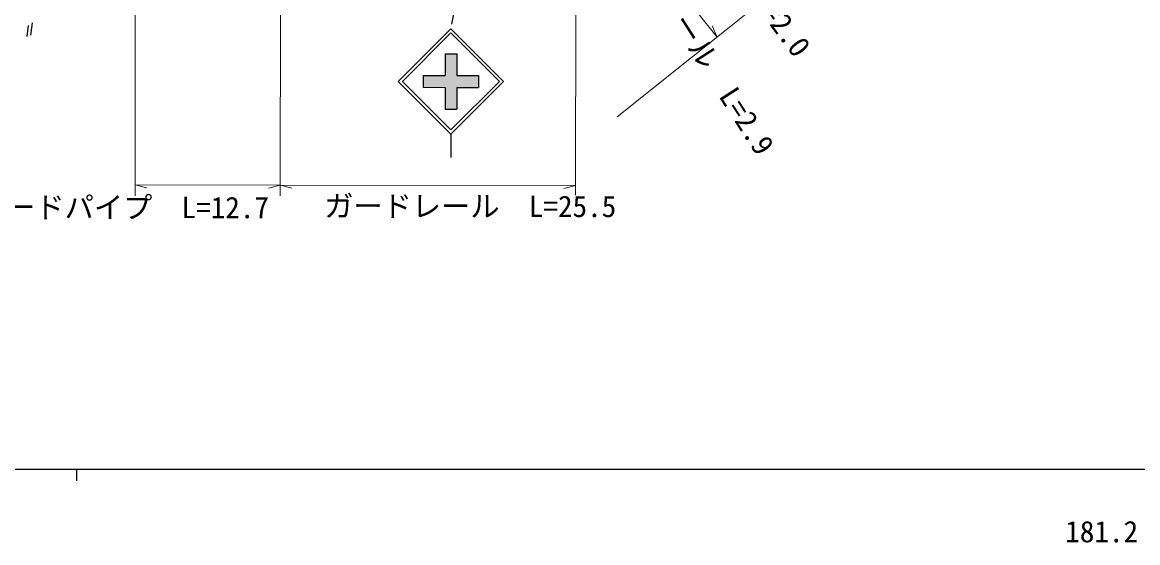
# Model space of a CAD drawing. Units: millimetres, scale not verified. Extents: x 40000 to 680000, y 20000 to 380000.
# Drawn here: x 363366 to 458780, y 198715 to 243202 of the extents above; entities that cross this region are included whole.
import ezdxf
from ezdxf.enums import TextEntityAlignment as Align

# ---------------------------------------------------------------- set-up
doc = ezdxf.new("R2010")
doc.units = ezdxf.units.MM
doc.header["$LTSCALE"] = 1000
for name, color, linetype, lineweight in [('M-BGD', 7, 'Continuous', 25), ('M-BMK-HTXT', 7, 'Continuous', 13), ('M-STR-HTXT', 7, 'Continuous', 13), ('M-STR-STRC', 7, 'Continuous', 25), ('M-TTL-BAND', 7, 'Continuous', 25)]:
    doc.layers.add(name, color=color, linetype=linetype, lineweight=lineweight)
doc.styles.add('ＭＳ ゴシック', font='')
doc.styles.get('ＭＳ ゴシック').set_extended_font_data('MS Gothic')

msp = doc.modelspace()

# ---------------------------------------------------------------- hatches: boundary and pattern name
at = {"layer": 'M-STR-STRC'}
msp.add_hatch(color=256, dxfattribs=at).paths.add_polyline_path([(397667, 238644), (399527, 238643), (399528, 240503), (400528, 240503), (400527, 238643), (402387, 238643), (402387, 237643), (400527, 237643), (400527, 235783), (399527, 235783), (399527, 237643), (397667, 237644)])

# ---------------------------------------------------------------- linework, layer by layer
at = {"layer": 'M-BGD'}
for p, q in [((363793, 241996), (363908, 242925)), ((364107, 242097), (364241, 243169))]:
    msp.add_line(p, q, dxfattribs=at)
at = {"layer": 'M-BMK-HTXT'}
msp.add_line((453147, 266183), (414245, 235108), dxfattribs=at)
at = {"layer": 'M-STR-HTXT'}
for p, q in [((373007, 228378), (373082, 277924)), ((385510, 277905), (385435, 228360)), ((410765, 274315), (410695, 228432)), ((422798, 241940), (421067, 244107)), ((422798, 241940), (422383, 242889)), ((385436, 229290), (373008, 229309)), ((373008, 229309), (374008, 229039)), ((385436, 229290), (384436, 229023)), ((410697, 229252), (385436, 229290)), ((385436, 229290), (386436, 229020)), ((410697, 229252), (409696, 228985))]:
    msp.add_line(p, q, dxfattribs=at)
at = {"layer": 'M-STR-STRC'}
for p, q in [((400121, 243055), (408270, 284089)), ((395526, 238144), (400027, 242644)), ((404527, 238143), (400027, 242644)), ((395880, 238144), (400027, 242290)), ((404173, 238143), (400027, 242290)), ((399528, 240503), (399527, 238643)), ((399528, 240503), (400528, 240503)), ((400528, 240503), (400527, 238643)), ((397667, 238644), (397667, 237644)), ((397667, 238644), (399527, 238643)), ((400527, 238643), (402387, 238643)), ((402387, 238643), (402387, 237643)), ((395526, 238144), (400026, 233643)), ((395880, 238144), (400026, 233997)), ((397667, 237644), (399527, 237643)), ((399527, 237643), (399527, 235783)), ((400026, 233997), (404173, 238143)), ((400027, 233643), (404527, 238143)), ((400527, 237643), (402387, 237643)), ((400527, 237643), (400527, 235783)), ((399527, 235783), (400527, 235783)), ((400027, 233643), (400027, 231643))]:
    msp.add_line(p, q, dxfattribs=at)
at = {"layer": 'M-TTL-BAND'}
for p, q in [((40000, 205000), (579000, 205000)), ((368000, 205000), (368000, 204000))]:
    msp.add_line(p, q, dxfattribs=at)

# ---------------------------------------------------------------- texts
at = {"layer": 'M-STR-HTXT', "style": 'ＭＳ ゴシック'}
for s, rotation, p in [('ガードレール\u3000L=2.9', 302.71, (419381, 241346)), ('側溝\u3000L=2.0', 306.582, (424923, 245236)), ('ガードパイプ\u3000L=12.7', 359.913, (371976, 225918)), ('ガードレール\u3000L=25.5', 359.913, (401683, 226017))]:
    msp.add_text(s, height=1833, rotation=rotation, dxfattribs=at).set_placement(p, align=Align.BOTTOM_CENTER)
at = {"layer": 'M-TTL-BAND', "style": 'ＭＳ ゴシック'}
msp.add_text('181.2', height=1833, dxfattribs=at).set_placement((455700, 198195), align=Align.BOTTOM_CENTER)

doc.saveas('drawing.dxf')
